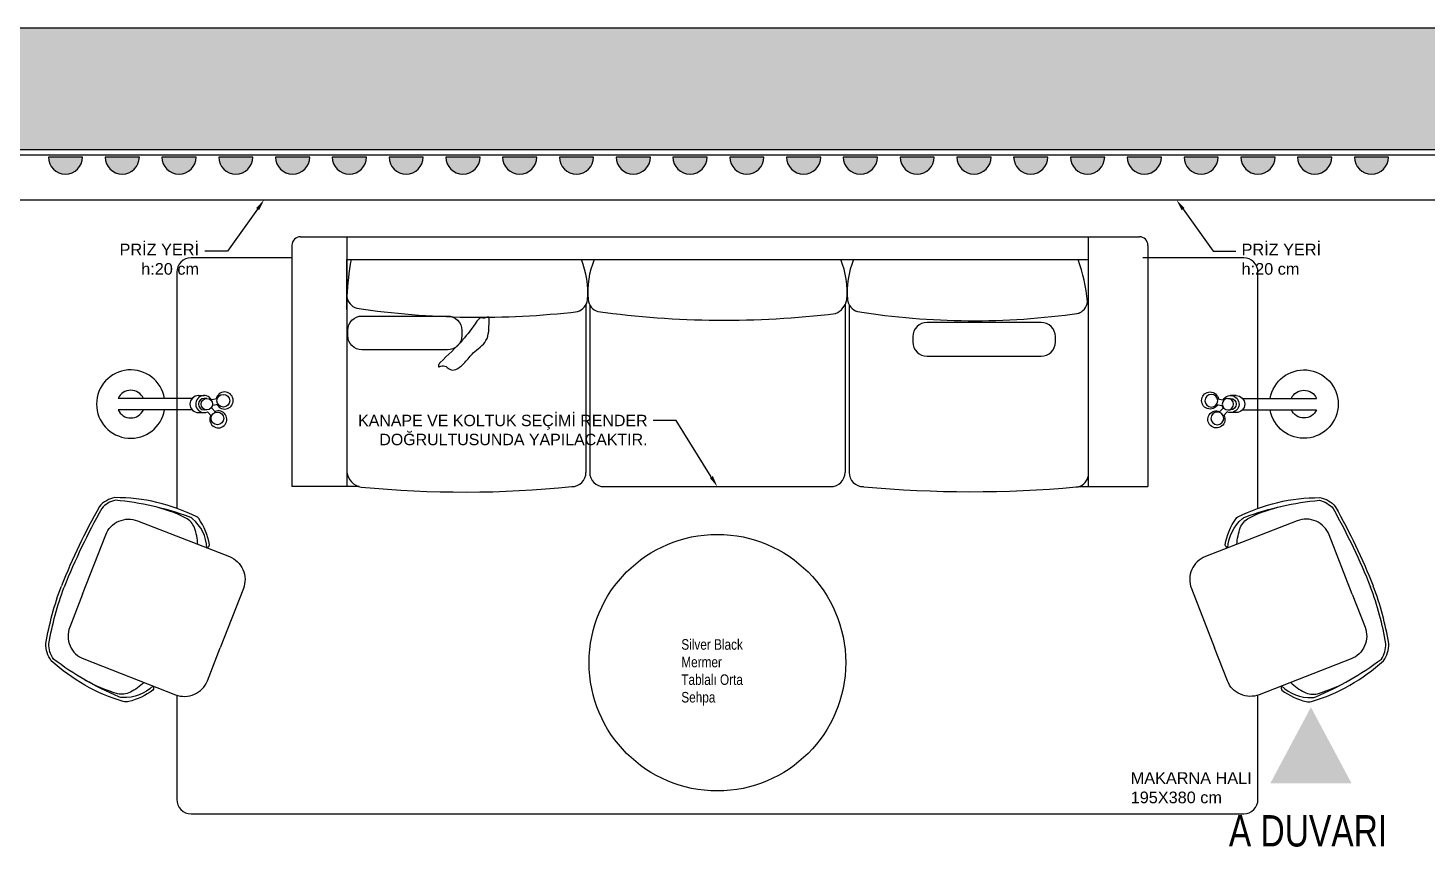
# Model space of a CAD drawing. Header units: millimetres. Extents: x 7687 to 15428, y -715 to 4028.
# Drawn here: x 8740.4 to 9231.4, y 3517.7 to 3805.3 of the extents above; entities that cross this region are included whole.
import ezdxf
from ezdxf import colors
from ezdxf.entities.mleader import LeaderData, LeaderLine
from ezdxf.math import Vec2, Vec3

# ---------------------------------------------------------------- set-up
doc = ezdxf.new("R2010")
doc.units = ezdxf.units.MM
doc.linetypes.add('CONTINUA', pattern=[0])
for name, color, linetype in [('0-MOBIL', 3, 'CONTINUA'), ('__SKF-TEFRİŞ', 8, 'Continuous'), ('AYNA', 145, 'Continuous'), ('FÜME CAM', 122, 'Continuous'), ('YAZI', 121, 'Continuous')]:
    doc.layers.add(name, color=color, linetype=linetype)
for name, color, linetype, lineweight in [('A-tefris-yazi', 141, 'Continuous', 5), ('mermer', 13, 'Continuous', 25), ('yazı', 7, 'Continuous', 20)]:
    doc.layers.add(name, color=color, linetype=linetype, lineweight=lineweight)
doc.styles.add('OTEL AKSARAY', font='', dxfattribs={"width": 0.8})
doc.styles.add('ROMANC', font='arial.ttf')
doc.styles.get("Standard").update_dxf_attribs({"font": 'arial.ttf'})
doc.styles.get('OTEL AKSARAY').set_extended_font_data('FrankRuehl')

# ---------------------------------------------------------------- blocks, each defined once
blk = doc.blocks.new('fdgfgf')
for points in [[(49171.57, 7149.27, -0.112293), (49178.44, 7156.43, -0.117809), (49179.28, 7156.74, -0.118217), (49208.49, 7152.61, -0.177208), (49212.41, 7147.73)], [(49172, 7147.92, -0.205521), (49180.44, 7155.61, -0.092269), (49181.82, 7155.81, -0.061791), (49208.01, 7151.82, -0.15586), (49211.43, 7147.38)], [(49175.44, 7147.92, -0.068986), (49178.64, 7152.87, -0.175315), (49182.7, 7154.99, -0.058914), (49195.04, 7154.63)], [(49206.75, 7116.92), (49206.75, 7139.29, 0.414214), (49198.13, 7147.92), (49163.56, 7147.92, 0.414214), (49154.94, 7139.29), (49154.94, 7116.92)], [(49172, 7147.92, -0.284481), (49171.57, 7149.27)], [(49211.43, 7147.38, -0.032637), (49213.66, 7116.92, -0.053157)], [(49212.41, 7147.73, -0.033379), (49214.7, 7116.93, -0.048432)], [(49206.75, 7116.92), (49206.75, 7104.54, -0.414214), (49198.13, 7095.92), (49163.56, 7095.92, -0.414214), (49154.94, 7104.54), (49154.94, 7116.92)], [(49211.43, 7096.46, 0.048432), (49213.66, 7116.92, 0.053157)], [(49212.41, 7096.1, 0.049264), (49214.7, 7116.9, 0.048432)], [(49172, 7095.92, 0.284481), (49171.57, 7094.57)], [(49171.57, 7094.57, 0.106116), (49177.99, 7087.71, 0.126935), (49179.79, 7087.04, 0.11539), (49208.49, 7091.22, 0.177208), (49212.41, 7096.1)], [(49172, 7095.92, 0.205521), (49180.44, 7088.23, 0.092269), (49181.82, 7088.02, 0.061791), (49208.01, 7092.01, 0.15586), (49211.43, 7096.46)], [(49175.44, 7095.92, 0.068986), (49178.64, 7090.96, 0.175315), (49182.7, 7088.85, 0.053401), (49195.04, 7089.15)]]:
    blk.add_lwpolyline(points, format="xyb")
blk = doc.blocks.new('LAMBADER')
at = {"layer": 'YAZI'}
for p, q in [((52667.59, 2728.56), (52641.63, 2728.56)), ((52669.8, 2729.54), (52671.8, 2729.54)), ((52672.72, 2728.56), (52671.79, 2728.56)), ((52676.37, 2728.37), (52674.39, 2728.02)), ((52676.72, 2726.4), (52674.73, 2726.05)), ((52667.59, 2724.56), (52641.63, 2724.56)), ((52669.8, 2723.58), (52671.8, 2723.58)), ((52672.72, 2724.56), (52671.79, 2724.56)), ((52674.34, 2722.34), (52672.97, 2723.82)), ((52675.81, 2723.7), (52674.44, 2725.18))]:
    blk.add_line(p, q, dxfattribs=at)
for centre, radius in [((52672.72, 2726.56), 2), ((52678.52, 2727.73), 2.24), ((52676.44, 2721.54), 2.24)]:
    blk.add_circle(centre, radius, dxfattribs=at)
for centre, radius, start, end in [((52646.05, 2726.56), 12, 9.5941, 350.4059), ((52646.05, 2726.56), 4.86, 24.3263, 155.6737), ((52678.97, 2727.81), 3, 209.3469, 170.4045), ((52669.8, 2726.56), 2.98, 90, 270), ((52671.8, 2726.56), 2.98, 29.5039, 293.1993), ((52671.79, 2726.56), 2, 90, 270), ((52671.8, 2726.56), 2.98, 332.4166, 350.2866), ((52646.05, 2726.56), 4.86, 204.3263, 335.6737), ((52676.75, 2721.21), 3, 152.2792, 113.3368)]:
    blk.add_arc(centre, radius, start, end, dxfattribs=at)

msp = doc.modelspace()

# ---------------------------------------------------------------- hatches: boundary and pattern name
at = {"true_color": 0xcd2027}
h = msp.add_hatch(color=242, dxfattribs=at)
h.dxf.hatch_style = 1
h.paths.add_polyline_path([(9498.39, 3787.78), (9919.45, 3787.78), (10041.95, 3787.78), (10041.58, 3757.38), (10323.48, 3753.94), (10323.48, 3237.21), (10312.98, 3237.21), (10312.98, 3206.31), (10273.73, 3206.31), (10273.73, 2599.74), (10229.17, 2600.13), (10229.17, 2546.14), (10273.73, 2546.14), (10273.73, 2157.73), (10225.31, 2157.76), (10224.84, 2104.15), (10273.73, 2103.73), (10273.73, 1976.72), (9427.2, 1976.72), (9427.2, 2043.9), (9412.2, 2043.9), (9411.61, 1976.73), (9200.2, 1976.72), (9200.2, 2030.72), (9150.2, 2030.72), (9150.2, 2534.31), (9205.65, 2534.31), (9205.6, 2562.87), (9412.2, 2561.07), (9412.2, 2123.9), (9427.2, 2123.9), (9427.2, 2857.4), (9412.2, 2857.4), (9412.2, 2788.58), (9374.41, 2788.58), (9374.41, 2773.58), (9412.2, 2773.58), (9412.2, 2588.58), (9291.05, 2588.58), (9291.05, 2773.58), (9294.41, 2773.58), (9294.41, 2788.58), (9273.05, 2788.58), (9273.05, 2773.58), (9276.05, 2773.58), (9276.05, 2587.82), (9150.2, 2587.82), (9150.2, 2773.58), (9194.55, 2773.58), (9194.55, 2788.58), (9193.05, 2788.58), (9150.2, 2788.58), (9150.2, 2947.06), (9412.2, 2947.06), (9412.2, 2937.4), (9427.2, 2937.4), (9427.2, 3212.81), (9092.54, 3212.81), (9092.54, 3197.81), (9412.2, 3197.81), (9412.2, 2962.06), (9150.2, 2962.06), (9150.2, 3079.81), (9008.2, 3079.81), (9008.2, 3202.81), (9011.79, 3202.81), (9011.79, 3212.81), (9008.2, 3212.81), (9008.2, 3258.81), (8954.2, 3258.81), (8954.2, 3212.81), (8981.2, 3212.81), (8981.2, 3022.81), (8811.2, 3022.81), (8811.2, 3212.81), (8791.2, 3212.81), (8791.2, 3042.81), (8381.2, 3042.81), (8381.2, 3212.81), (8375.2, 3212.81), (8375.2, 3036.81), (8338.2, 3036.81), (8338.2, 3049.31), (8265.7, 3049.31), (8265.7, 3029.31), (8158.7, 3029.31), (8158.7, 3009.31), (9130.2, 3009.31), (9130.2, 1956.72), (10293.73, 1956.72), (10293.73, 3195.96), (10323.48, 3195.96), (10343.48, 3195.96), (10343.48, 3805.34), (8003.59, 3805.34), (8003.59, 3762.68), (9498.39, 3762.68)])
at = {"layer": 'AYNA', "true_color": 0x727430}
h = msp.add_hatch(color=67, dxfattribs=at)
h.dxf.hatch_style = 1
h.paths.add_polyline_path([(8759.51, 3760.06), (8747.51, 3760.06, 1)])
h = msp.add_hatch(color=67, dxfattribs=at)
h.dxf.hatch_style = 1
h.paths.add_polyline_path([(8779.43, 3760.06), (8767.43, 3760.06, 1)])
h = msp.add_hatch(color=67, dxfattribs=at)
h.dxf.hatch_style = 1
h.paths.add_polyline_path([(8799.34, 3760.06), (8787.34, 3760.06, 1)])
h = msp.add_hatch(color=67, dxfattribs=at)
h.dxf.hatch_style = 1
h.paths.add_polyline_path([(8819.26, 3760.06), (8807.26, 3760.06, 1)])
h = msp.add_hatch(color=67, dxfattribs=at)
h.dxf.hatch_style = 1
h.paths.add_polyline_path([(8839.18, 3760.06), (8827.18, 3760.06, 1)])
h = msp.add_hatch(color=67, dxfattribs=at)
h.dxf.hatch_style = 1
h.paths.add_polyline_path([(8859.09, 3760.06), (8847.09, 3760.06, 1)])
h = msp.add_hatch(color=67, dxfattribs=at)
h.dxf.hatch_style = 1
h.paths.add_polyline_path([(8879.01, 3760.06), (8867.01, 3760.06, 1)])
h = msp.add_hatch(color=67, dxfattribs=at)
h.dxf.hatch_style = 1
h.paths.add_polyline_path([(8898.93, 3760.06), (8886.93, 3760.06, 1)])
h = msp.add_hatch(color=67, dxfattribs=at)
h.dxf.hatch_style = 1
h.paths.add_polyline_path([(8918.84, 3760.06), (8906.84, 3760.06, 1)])
h = msp.add_hatch(color=67, dxfattribs=at)
h.dxf.hatch_style = 1
h.paths.add_polyline_path([(8938.76, 3760.06), (8926.76, 3760.06, 1)])
h = msp.add_hatch(color=67, dxfattribs=at)
h.dxf.hatch_style = 1
h.paths.add_polyline_path([(8958.68, 3760.06), (8946.68, 3760.06, 1)])
h = msp.add_hatch(color=67, dxfattribs=at)
h.dxf.hatch_style = 1
h.paths.add_polyline_path([(8978.59, 3760.06), (8966.59, 3760.06, 1)])
h = msp.add_hatch(color=67, dxfattribs=at)
h.dxf.hatch_style = 1
h.paths.add_polyline_path([(8998.51, 3760.06), (8986.51, 3760.06, 1)])
h = msp.add_hatch(color=67, dxfattribs=at)
h.dxf.hatch_style = 1
h.paths.add_polyline_path([(9018.43, 3760.06), (9006.43, 3760.06, 1)])
h = msp.add_hatch(color=67, dxfattribs=at)
h.dxf.hatch_style = 1
h.paths.add_polyline_path([(9038.34, 3760.06), (9026.34, 3760.06, 1)])
h = msp.add_hatch(color=67, dxfattribs=at)
h.dxf.hatch_style = 1
h.paths.add_polyline_path([(9058.26, 3760.06), (9046.26, 3760.06, 1)])
h = msp.add_hatch(color=67, dxfattribs=at)
h.dxf.hatch_style = 1
h.paths.add_polyline_path([(9078.18, 3760.06), (9066.18, 3760.06, 1)])
h = msp.add_hatch(color=67, dxfattribs=at)
h.dxf.hatch_style = 1
h.paths.add_polyline_path([(9098.09, 3760.06), (9086.09, 3760.06, 1)])
h = msp.add_hatch(color=67, dxfattribs=at)
h.dxf.hatch_style = 1
h.paths.add_polyline_path([(9118.01, 3760.06), (9106.01, 3760.06, 1)])
h = msp.add_hatch(color=67, dxfattribs=at)
h.dxf.hatch_style = 1
h.paths.add_polyline_path([(9137.93, 3760.06), (9125.93, 3760.06, 1)])
h = msp.add_hatch(color=67, dxfattribs=at)
h.dxf.hatch_style = 1
h.paths.add_polyline_path([(9157.84, 3760.06), (9145.84, 3760.06, 1)])
h = msp.add_hatch(color=67, dxfattribs=at)
h.dxf.hatch_style = 1
h.paths.add_polyline_path([(9177.76, 3760.06), (9165.76, 3760.06, 1)])
h = msp.add_hatch(color=67, dxfattribs=at)
h.dxf.hatch_style = 1
h.paths.add_polyline_path([(9197.68, 3760.06), (9185.68, 3760.06, 1)])
h = msp.add_hatch(color=67, dxfattribs=at)
h.dxf.hatch_style = 1
h.paths.add_polyline_path([(9217.59, 3760.06), (9205.59, 3760.06, 1)])
at = {"layer": 'YAZI'}
h = msp.add_hatch(color=256, dxfattribs=at)
h.dxf.hatch_style = 1
h.paths.add_polyline_path([(9176.11, 3540.38), (9204.6, 3540.38), (9190.35, 3567.08)])

# ---------------------------------------------------------------- linework, layer by layer
at = {"color": 242, "true_color": 0xcd2027}
for points in [[(8158.7, 3009.31), (9130.2, 3009.31), (9130.2, 1956.72), (10293.73, 1956.72), (10293.73, 3195.96), (10323.48, 3195.96), (10343.48, 3195.96), (10343.48, 3805.34), (8003.59, 3805.34)], [(8003.59, 3762.68), (9498.39, 3762.68), (9498.39, 3787.78), (9919.45, 3787.78), (10041.95, 3787.78), (10041.58, 3757.38), (10323.48, 3753.94), (10323.48, 3237.21), (10312.98, 3237.21), (10312.98, 3206.31), (10273.73, 3206.31), (10273.73, 2599.74)]]:
    msp.add_lwpolyline(points, dxfattribs=at)
for points in [[(8759.51, 3760.06), (8747.51, 3760.06, 1)], [(8779.43, 3760.06), (8767.43, 3760.06, 1)], [(8799.34, 3760.06), (8787.34, 3760.06, 1)], [(8819.26, 3760.06), (8807.26, 3760.06, 1)], [(8839.18, 3760.06), (8827.18, 3760.06, 1)], [(8859.09, 3760.06), (8847.09, 3760.06, 1)], [(8879.01, 3760.06), (8867.01, 3760.06, 1)], [(8898.93, 3760.06), (8886.93, 3760.06, 1)], [(8918.84, 3760.06), (8906.84, 3760.06, 1)], [(8938.76, 3760.06), (8926.76, 3760.06, 1)], [(8958.68, 3760.06), (8946.68, 3760.06, 1)], [(8978.59, 3760.06), (8966.59, 3760.06, 1)], [(8998.51, 3760.06), (8986.51, 3760.06, 1)], [(9018.43, 3760.06), (9006.43, 3760.06, 1)], [(9038.34, 3760.06), (9026.34, 3760.06, 1)], [(9058.26, 3760.06), (9046.26, 3760.06, 1)], [(9078.18, 3760.06), (9066.18, 3760.06, 1)], [(9098.09, 3760.06), (9086.09, 3760.06, 1)], [(9118.01, 3760.06), (9106.01, 3760.06, 1)], [(9137.93, 3760.06), (9125.93, 3760.06, 1)], [(9157.84, 3760.06), (9145.84, 3760.06, 1)], [(9177.76, 3760.06), (9165.76, 3760.06, 1)], [(9197.68, 3760.06), (9185.68, 3760.06, 1)], [(9217.59, 3760.06), (9205.59, 3760.06, 1)]]:
    msp.add_lwpolyline(points, format="xyb", close=True, dxfattribs=at)
at = {"layer": '0-MOBIL'}
for points in [[(8832.94, 3724.69), (8797.55, 3724.69, 0.414214), (8792.55, 3719.69), (8792.55, 3636.84)], [(9171.78, 3636.84), (9171.78, 3719.69, 0.414214), (9166.78, 3724.69), (9131.4, 3724.69)], [(8792.55, 3571.3), (8792.55, 3534.69, 0.414214), (8797.55, 3529.69), (9166.78, 3529.69, 0.414214), (9171.78, 3534.69), (9171.78, 3571.3)]]:
    msp.add_lwpolyline(points, format="xyb", dxfattribs=at)
for points in [[(8892.52, 3699.29), (8892.52, 3697.44, -0.414214), (8887.52, 3692.44), (8857.52, 3692.44, -0.414214), (8852.52, 3697.44), (8852.52, 3699.29, -0.414214), (8857.52, 3704.29), (8887.52, 3704.29, -0.414214)], [(9050.73, 3697.06), (9050.73, 3695.2, 0.414214), (9055.73, 3690.2), (9095.73, 3690.2, 0.414214), (9100.73, 3695.2), (9100.73, 3697.06, 0.414214), (9095.73, 3702.06), (9055.73, 3702.06, 0.414214)]]:
    msp.add_lwpolyline(points, format="xyb", close=True, dxfattribs=at)
msp.add_circle((8982.17, 3582.7), 45, dxfattribs=at)
msp.add_spline([(8884.9, 3687.98), (8892.83, 3695.91), (8897.86, 3702.47), (8898.91, 3703.53), (8901.09, 3703.75), (8901.76, 3704.03), (8902.09, 3703.7), (8902.09, 3702.88), (8902.07, 3702.29), (8901.01, 3695.68), (8896.55, 3691.35), (8893.57, 3688), (8888.53, 3685.52), (8885.15, 3686.72), (8884.32, 3686.46), (8884.32, 3686.77), (8884.9, 3687.98)], degree=3, dxfattribs=at)
at = {"layer": '__SKF-TEFRİŞ'}
for p, q in [((8835.94, 3732.09), (9130.17, 3732.09)), ((8852.17, 3732.09), (8852.17, 3644.45)), ((9112.17, 3732.09), (9112.17, 3644.45)), ((8832.94, 3729.09), (8832.94, 3644.45)), ((9133.17, 3729.09), (9133.17, 3644.45)), ((8852.17, 3724.09), (9112.17, 3724.09)), ((8852.17, 3706.59), (8852.17, 3724.09)), ((8936.08, 3708.33), (8936.08, 3649.45)), ((8937.39, 3708.27), (8937.39, 3649.45)), ((9026.95, 3708.22), (9026.95, 3649.45)), ((9028.39, 3708.27), (9028.39, 3649.45)), ((8856.48, 3644.45), (8832.94, 3644.45)), ((8942.39, 3644.45), (9021.95, 3644.45)), ((9108.81, 3644.45), (9133.17, 3644.45))]:
    msp.add_line(p, q, dxfattribs=at)
for centre, radius, start, end in [((8835.94, 3729.09), 3, 90, 180), ((9130.17, 3729.09), 3, 0, 90), ((8954.11, 3705.98), 102.04, 169.7788, 177.0773), ((8906.23, 3712.61), 30.48, 355.1387, 22.1143), ((8967.19, 3712.64), 30.48, 157.8857, 184.8613), ((8997.23, 3712.61), 30.48, 355.1387, 22.1143), ((9058.19, 3712.64), 30.48, 157.8857, 184.8613), ((9057.45, 3704.86), 54.72, 4.6943, 20.5647), ((8857.17, 3711.77), 5, 186.7401, 252.5274), ((8931.64, 3710.61), 5, 287.4726, 353.2599), ((8941.79, 3710.65), 5, 186.7401, 252.5274), ((9021, 3711.4), 6.75, 293.08, 348.2442), ((9032.79, 3710.65), 5, 186.7401, 252.5274), ((9107.03, 3709.93), 5, 287.4726, 353.2599), ((8898.76, 4001.91), 298.04, 261.6879, 276.6361), ((8984.61, 4028.54), 325.69, 262.178, 276.8826), ((9072.06, 3961.3), 258.65, 260.9289, 278.2132), ((8858.37, 3650.46), 6.27, 188.2979, 259.7668), ((8931.08, 3649.45), 5, 270, 0), ((8942.39, 3649.45), 5, 180, 270), ((9021.95, 3649.45), 5, 270, 0), ((9033.39, 3649.45), 5, 180, 270), ((8893.38, 4018.94), 376.39, 264.4934, 275.7494), ((9071.16, 4051.67), 409, 264.7174, 275.1684), ((9107.79, 3648.79), 4.46, 272.7121, 349.1655)]:
    msp.add_arc(centre, radius, start, end, dxfattribs=at)
at = {"layer": 'FÜME CAM'}
msp.add_lwpolyline([(9498.39, 3762.68), (9498.39, 3760.68), (8383.2, 3760.68), (8383.2, 3762.68)], close=True, dxfattribs=at)
msp.add_lwpolyline([(8383.2, 3760.06), (8383.2, 3745.06), (9498.39, 3745.06), (9498.39, 3760.06)], dxfattribs=at)

# ---------------------------------------------------------------- block references
at = {"layer": '0-MOBIL', "xscale": -1, "rotation": 338.7004425577916}
msp.add_blockref('fdgfgf', (52019.97, -20898.14), dxfattribs=at)
at = {"layer": '0-MOBIL', "rotation": 21.29955744220838}
msp.add_blockref('fdgfgf', (-34055.63, -20898.14), dxfattribs=at)
at = {"layer": 'mermer'}
msp.add_blockref('LAMBADER', (-43869.63, 946.85), dxfattribs=at)
at = {"layer": 'mermer', "xscale": -1}
msp.add_blockref('LAMBADER', (61833.96, 946.85), dxfattribs=at)

# ---------------------------------------------------------------- texts
at = {"layer": 'YAZI', "insert": (9161.57, 3529.21), "char_height": 10.994, "attachment_point": 1, "style": 'OTEL AKSARAY'}
msp.add_mtext_dynamic_manual_height_columns('A DUVARI', width=218.8247, gutter_width=183.23, heights=[0], dxfattribs=at)
at = {"layer": 'yazı', "attachment_point": 1}
for s, width, insert, char_height, style in [('{\\fArial|b0|i0|c162|p34;Silver Black Mermer Tablalı Orta Sehpa}', 27.6275, (8969.52, 3590.94), 3.7014, 'OTEL AKSARAY'), ('MAKARNA HALI\\P{\\fArial|b0|i0|c177|p34;1}95X380 cm', 49.5719, (9127.14, 3544.27), 4.08, 'ROMANC')]:
    msp.add_mtext_dynamic_manual_height_columns(s, width=width, gutter_width=425, heights=[0], dxfattribs=dict(at, insert=insert, char_height=char_height, style=style))

# ---------------------------------------------------------------- leaders
at = {"layer": 'A-tefris-yazi', "color": 241, "true_color": 0xf7abae}
ml = msp.add_multileader_mtext('Standard', dxfattribs=at)
ml.set_content('KANAPE VE KOLTUK SEÇİMİ RENDER DOĞRULTUSUNDA YAPILACAKTIR.', color=(247, 171, 174))
ml.set_leader_properties()
ml.build(insert=Vec2(0, 0))
ctx = ml.context
ctx.base_point, ctx.plane_origin = Vec3(8854.62, 3667.62), Vec3(8982.17, 3644.45)
ctx.text_align_type = 2
notes = []
notes.append((ctx, [(0, (1, 1, 0), (8967.68, 3667.62), (-1, 0), 8, [(0, [(8982.17, 3644.45)], 0, [])])]))
ctx.mtext.insert, ctx.mtext.rotation, ctx.mtext.width, ctx.mtext.alignment, ctx.mtext.flow_direction = Vec3(8957.68, 3669.66), 6.283185, 114.5339, 3, 5
at = {"layer": 'yazı'}
ml = msp.add_multileader_mtext('Standard', dxfattribs=at)
ml.set_content('{\\H0.77839x;PRİZ YERİ\\Ph:20 cm}', color=(147, 149, 152))
ml.set_leader_properties()
ml.build(insert=Vec2(0, 0))
ctx = ml.context
ctx.base_point, ctx.char_height, ctx.plane_origin = Vec3(8771.4, 3727.02), 5.2416, Vec3(8694.71, 3690.57)
ctx.text_align_type = 2
notes.append((ctx, [(1, (1, 1, 0), (8810.36, 3727.02), (-1, 0), 8, [(0, [(8823.2, 3745.06)], 0, [])])]))
ctx.mtext.insert, ctx.mtext.rotation, ctx.mtext.alignment, ctx.mtext.flow_direction = Vec3(8800.36, 3729.68), 6.283185, 3, 5
ml = msp.add_multileader_mtext('Standard', dxfattribs=at)
ml.set_content('{\\H0.77839x;PRİZ YERİ\\Ph:20 cm}', color=(147, 149, 152))
ml.set_leader_properties()
ml.build(insert=Vec2(0, 0))
ctx = ml.context
ctx.base_point, ctx.char_height, ctx.plane_origin = Vec3(9164.04, 3727.02), 5.2416, Vec3(9271.69, 3690.57)
notes.append((ctx, [(1, (1, 1, 0), (9156.04, 3727.02), (1, 0), 8, [(0, [(9143.2, 3745.06)], 0, [])])]))
ctx.mtext.insert, ctx.mtext.rotation, ctx.mtext.flow_direction = Vec3(9166.04, 3729.68), 6.283185, 5
for ctx, leaders in notes:
    for number, flags, end, landing, length, lines in leaders:
        leader = LeaderData()
        leader.index, (leader.has_last_leader_line, leader.has_dogleg_vector, leader.attachment_direction) = number, flags
        leader.last_leader_point, leader.dogleg_vector, leader.dogleg_length = Vec3(end), Vec3(landing), length
        for number, points, colour, breaks in lines:
            line = LeaderLine()
            line.index, line.vertices, line.color, line.breaks = number, Vec3.list(points), colors.encode_raw_color(colour), breaks
            leader.lines.append(line)
        ctx.leaders.append(leader)

doc.saveas('drawing.dxf')
